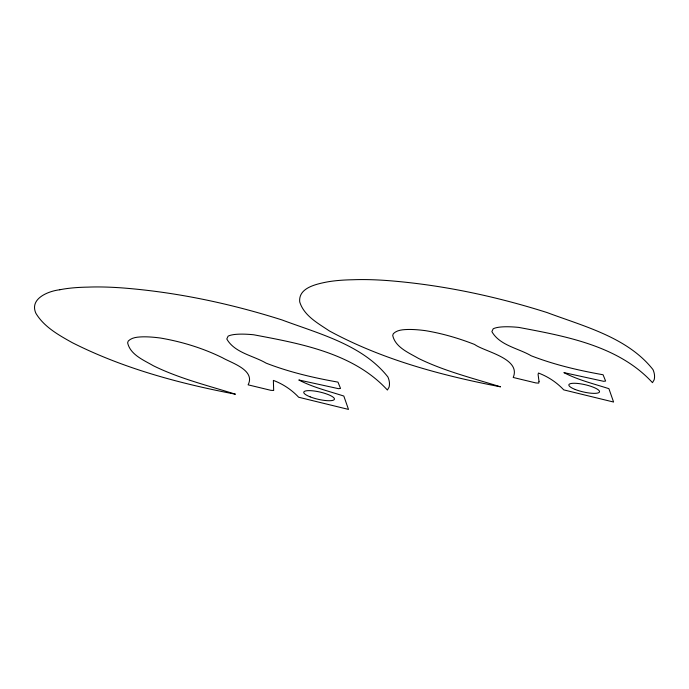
<?xml version="1.0" encoding="UTF-8"?>
<svg xmlns="http://www.w3.org/2000/svg" width="689" height="689" viewBox="0 0 689 689"><rect width="100%" height="100%" fill="white"/><g stroke="black" fill="none" stroke-linecap="round" stroke-linejoin="round"><path stroke-width="1.03" d="M59.805 289.759C48.488 291.077 29.231 298.544 35.88 313.271C44.079 326.991 58.737 335.095 72.285 342.674C123.452 368.503 179.355 383.489 235.431 394.203C207.811 385.539 179.381 378.571 153.302 365.721C143.734 360.132 130.238 354.723 127.629 342.803L128.257 341.021C131.978 337.36 137.412 337.042 142.33 336.852A46.637 11.05 12.9 0 1 160.537 338.049C182.017 341.735 203.091 348.203 222.65 357.858C231.203 362.87 255.697 370.088 248.118 384.841L270.794 390.31L273.671 390.482L273.369 380.397C282.938 383.98 291.671 389.785 298.664 397.243L348.496 409.404L343.82 396.054C328.705 391.163 312.927 387.382 298.811 379.975L338.583 388.691L340.53 388.415L337.972 382.119C313.564 377.805 289.268 372.138 266.118 363.146C253.302 355.61 234.579 352.828 226.793 338.988L228.102 336.172A46.637 11.041 12.9 0 1 234.441 334.509A51.46 12.187 12.9 0 1 253.655 334.768C300.74 343.647 353.517 353.095 387.39 390.034L389.044 387.192A228.145 54.035 12.9 0 0 387.873 376.926C362.457 344.698 318.861 333.743 281.947 319.92C230.445 303.591 177.194 292.265 123.288 287.993A161.192 38.179 12.9 0 0 87.813 287.124A161.183 38.179 12.9 0 0 59.805 289.759M539.022 381.379L538.755 383.11L535.878 382.938L513.202 377.469C521.401 358.375 484.367 351.709 474.643 344.483C458.822 338.282 442.407 333.476 425.621 330.686A46.637 11.05 12.9 0 0 407.414 329.488C402.497 329.678 397.071 329.997 393.341 333.657L392.713 335.44C395.322 347.359 408.827 352.768 418.387 358.358C444.474 371.207 472.895 378.175 500.515 386.83C441.546 375.445 382.464 359.753 329.385 330.944C318.06 323.322 303.987 315.803 299.715 301.911C298.303 288.415 314.761 284.523 324.898 282.387A161.183 38.179 12.9 0 1 352.897 279.751A161.192 38.179 12.9 0 1 388.372 280.63C442.278 284.901 495.537 296.218 547.04 312.548C583.953 326.379 627.55 337.334 652.957 369.562A228.145 54.035 12.9 0 1 654.137 379.828L652.483 382.671C618.61 345.723 565.833 336.284 518.748 327.404A51.46 12.187 12.9 0 0 499.525 327.146A46.637 11.041 12.9 0 0 493.186 328.808L491.877 331.624C499.671 345.465 518.395 348.246 531.21 355.782C554.361 364.774 578.657 370.441 603.064 374.756L605.614 381.051L603.676 381.318L563.895 372.603C578.019 380.018 593.797 383.799 608.904 388.682L613.589 402.04L563.748 389.879C556.755 382.421 548.022 376.616 538.462 373.033L538.083 374.463L539.022 381.379M575.237 389.492A15.735 3.729 12.9 0 0 599.464 391.981A15.735 3.729 12.9 0 0 577.83 383.472A15.735 3.729 12.9 0 0 575.237 389.492M310.145 396.855A15.735 3.729 12.9 0 0 334.38 399.353A15.735 3.729 12.9 0 0 312.746 390.835A15.735 3.729 12.9 0 0 310.145 396.855"/></g></svg>
